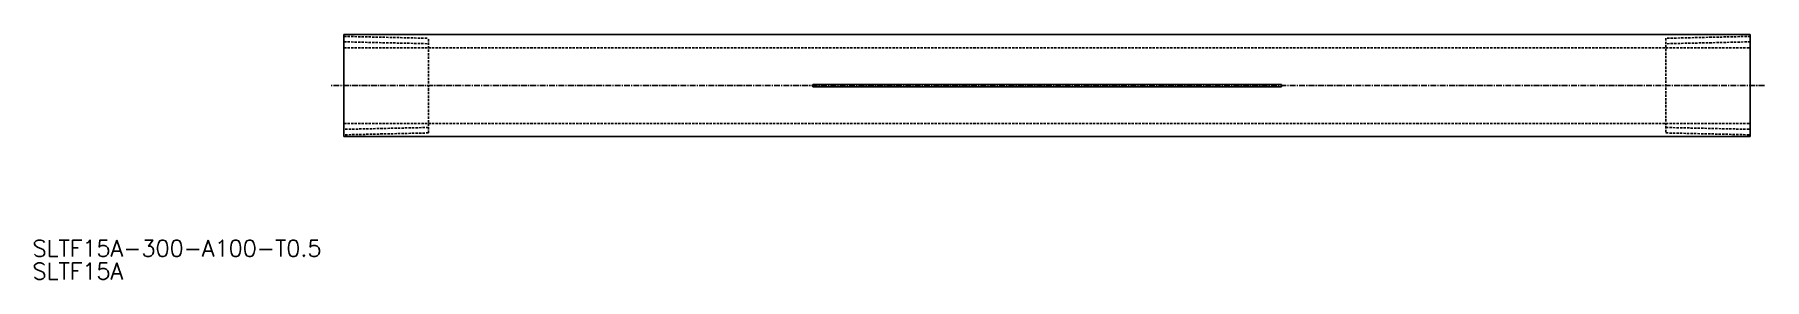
# Model space of a CAD drawing. Extents: x 272 to 641, y 254 to 306.
import ezdxf

# ---------------------------------------------------------------- set-up
doc = ezdxf.new("R2010")
doc.units = 0
doc.linetypes.add('CENTER', pattern=[2, 1.25, -0.25, 0.25, -0.25])
doc.linetypes.add('DASHED', pattern=[0.75, 0.5, -0.25])
doc.layers.get('0').update_dxf_attribs({"linetype": 'CONTINUOUS'})
doc.layers.add('CENTER', color=1, linetype='CENTER')
doc.styles.get("Standard").update_dxf_attribs({"font": 'txt.shx', "bigfont": 'bigfont.shx'})

msp = doc.modelspace()

# ---------------------------------------------------------------- linework, layer by layer
for p, q in [((338.39, 305.64), (638.39, 305.64)), ((338.39, 291.33), (338.39, 298.25)), ((638.39, 291.33), (638.39, 298.25)), ((538.39, 295.04), (438.39, 295.04)), ((438.39, 295.04), (438.39, 294.54)), ((538.39, 294.54), (438.39, 294.54)), ((538.39, 295.04), (538.39, 294.54)), ((338.39, 283.94), (638.39, 283.94))]:
    msp.add_line(p, q)
at = {"color": 7, "linetype": 'CONTINUOUS'}
for p, q in [((338.39, 283.94), (338.39, 305.64)), ((638.39, 283.94), (638.39, 305.64))]:
    msp.add_line(p, q, dxfattribs=at)
at = {"color": 3, "linetype": 'DASHED'}
for p, q in [((338.39, 305.27), (356.39, 304.87)), ((338.39, 304.11), (356.39, 303.71)), ((338.39, 302.84), (638.39, 302.84)), ((356.39, 284.71), (356.39, 304.87)), ((620.39, 304.87), (620.37, 284.71)), ((638.39, 305.27), (620.39, 304.87)), ((638.39, 304.11), (620.39, 303.71)), ((338.39, 286.74), (638.39, 286.74)), ((356.39, 285.87), (338.39, 285.48)), ((356.39, 284.71), (338.39, 284.31)), ((620.37, 284.71), (638.39, 284.31)), ((620.39, 285.87), (638.39, 285.48))]:
    msp.add_line(p, q, dxfattribs=at)
at = {"layer": 'CENTER', "color": 1, "linetype": 'CENTER'}
msp.add_line((641.39, 294.79), (335.39, 294.79), dxfattribs=at)

# ---------------------------------------------------------------- texts
at = {"color": 7, "linetype": 'CONTINUOUS'}
for s, p in [('SLTF15A-300-A100-T0.5', (271.94, 258.39)), ('SLTF15A', (271.94, 253.52))]:
    msp.add_text(s, height=3.5, dxfattribs=at).set_placement(p)

doc.saveas('drawing.dxf')
